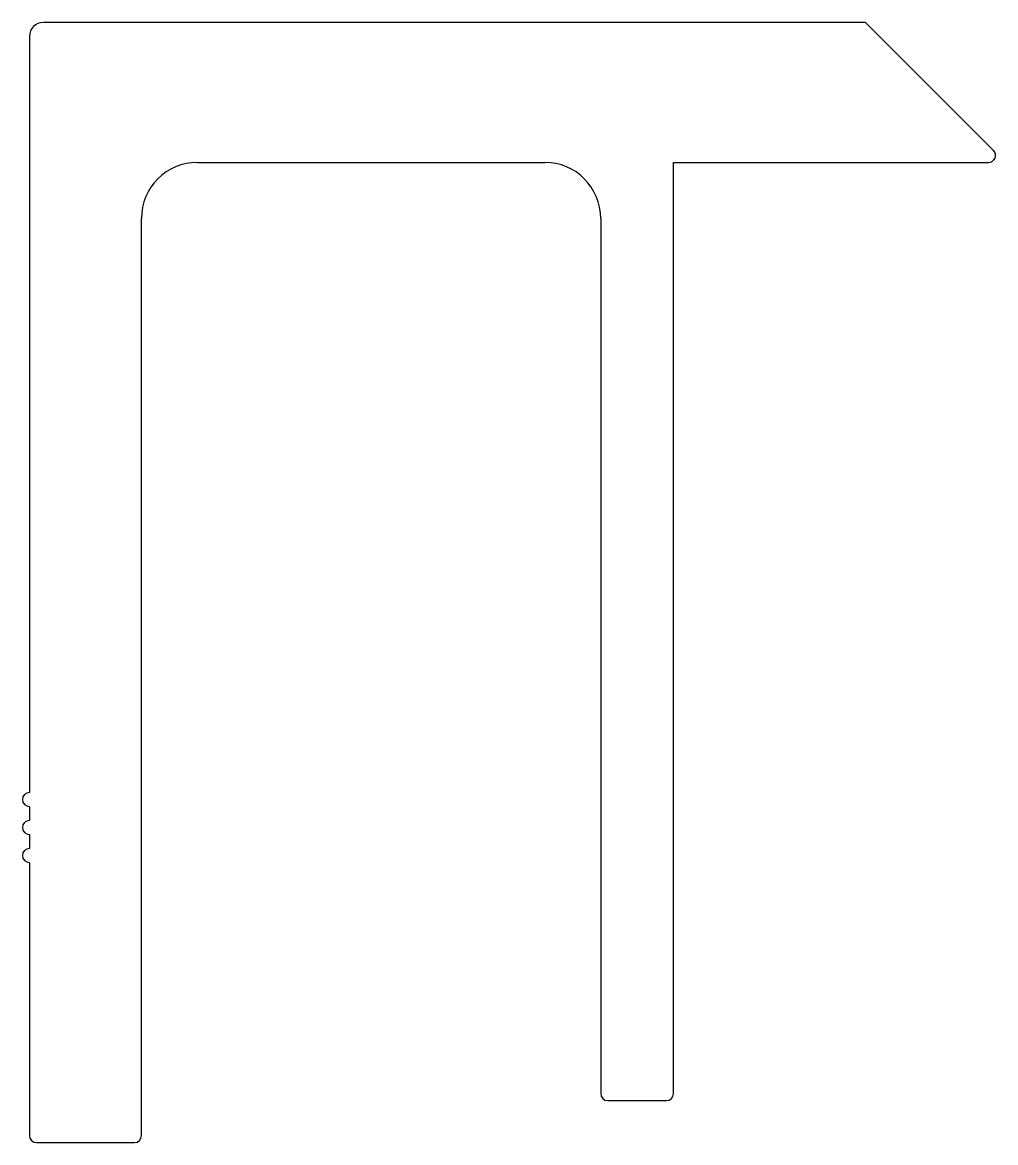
# Model space of a CAD drawing. Extents: x 2855.8 to 2890.6, y 1887.9 to 1927.9.
import ezdxf

# ---------------------------------------------------------------- set-up
doc = ezdxf.new("R2010")
doc.units = 0
doc.layers.get('0').update_dxf_attribs({"linetype": 'CONTINUOUS'})

msp = doc.modelspace()

# ---------------------------------------------------------------- linework, layer by layer
for p, q in [((2885.914, 1927.905), (2856.561, 1927.905)), ((2890.488, 1923.332), (2885.914, 1927.905)), ((2856.061, 1927.405), (2856.061, 1900.405)), ((2862.061, 1922.905), (2874.461, 1922.905)), ((2879.061, 1889.655), (2879.061, 1922.905)), ((2879.061, 1922.905), (2890.311, 1922.905)), ((2860.061, 1888.155), (2860.061, 1920.905)), ((2876.461, 1920.905), (2876.461, 1889.655)), ((2856.061, 1899.905), (2856.061, 1899.405)), ((2856.061, 1898.905), (2856.061, 1898.405)), ((2856.061, 1897.905), (2856.061, 1888.155)), ((2876.711, 1889.405), (2878.811, 1889.405)), ((2856.311, 1887.905), (2859.811, 1887.905))]:
    msp.add_line(p, q)
for centre, radius, start, end in [((2856.561, 1927.405), 0.5, 90, 180), ((2890.311, 1923.155), 0.25, 270, 45), ((2862.061, 1920.905), 2, 90, 180), ((2874.461, 1920.905), 2, 0, 90), ((2856.061, 1900.155), 0.25, 90, 270), ((2856.061, 1899.155), 0.25, 90, 270), ((2856.061, 1898.155), 0.25, 90, 270), ((2876.711, 1889.655), 0.25, 180, 270), ((2878.811, 1889.655), 0.25, 270, 0), ((2856.311, 1888.155), 0.25, 180, 270), ((2859.811, 1888.155), 0.25, 270, 0)]:
    msp.add_arc(centre, radius, start, end)

doc.saveas('drawing.dxf')
